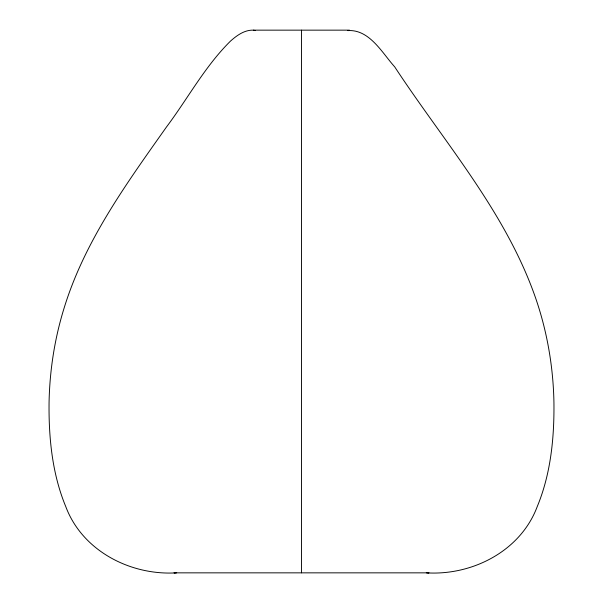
<?xml version="1.0" encoding="UTF-8"?>
<svg xmlns="http://www.w3.org/2000/svg" width="603" height="603" viewBox="0 0 603 603"><rect width="100%" height="100%" fill="white"/><g stroke="black" fill="none" stroke-linecap="round" stroke-linejoin="round"><path stroke-width="0.9" d="M347.825 30.61C369.541 29.2 382.114 52.906 394.716 66.88C444.464 142.707 506.633 212.889 536.293 300.023C547.464 333.067 553.313 367.845 553.938 402.714C554.323 437.884 550.803 473.875 537.22 506.633C520.608 551.029 472.39 575.661 426.54 572.85M176.687 572.571L174.011 572.85L428.989 572.85L426.313 572.571M349.499 30.15L253.501 30.15C244.532 29.818 236.904 35.404 230.512 41.079C204.945 66.292 187.902 98.44 166.503 126.962C126.751 183.237 85.136 240.348 64.461 306.942C54.73 337.906 49.657 370.272 49.062 402.714C48.677 437.884 52.197 473.875 65.78 506.633C82.392 551.029 130.61 575.661 176.46 572.85M253.501 30.15L255.175 30.61M301.5 30.15L301.5 572.85"/></g></svg>
